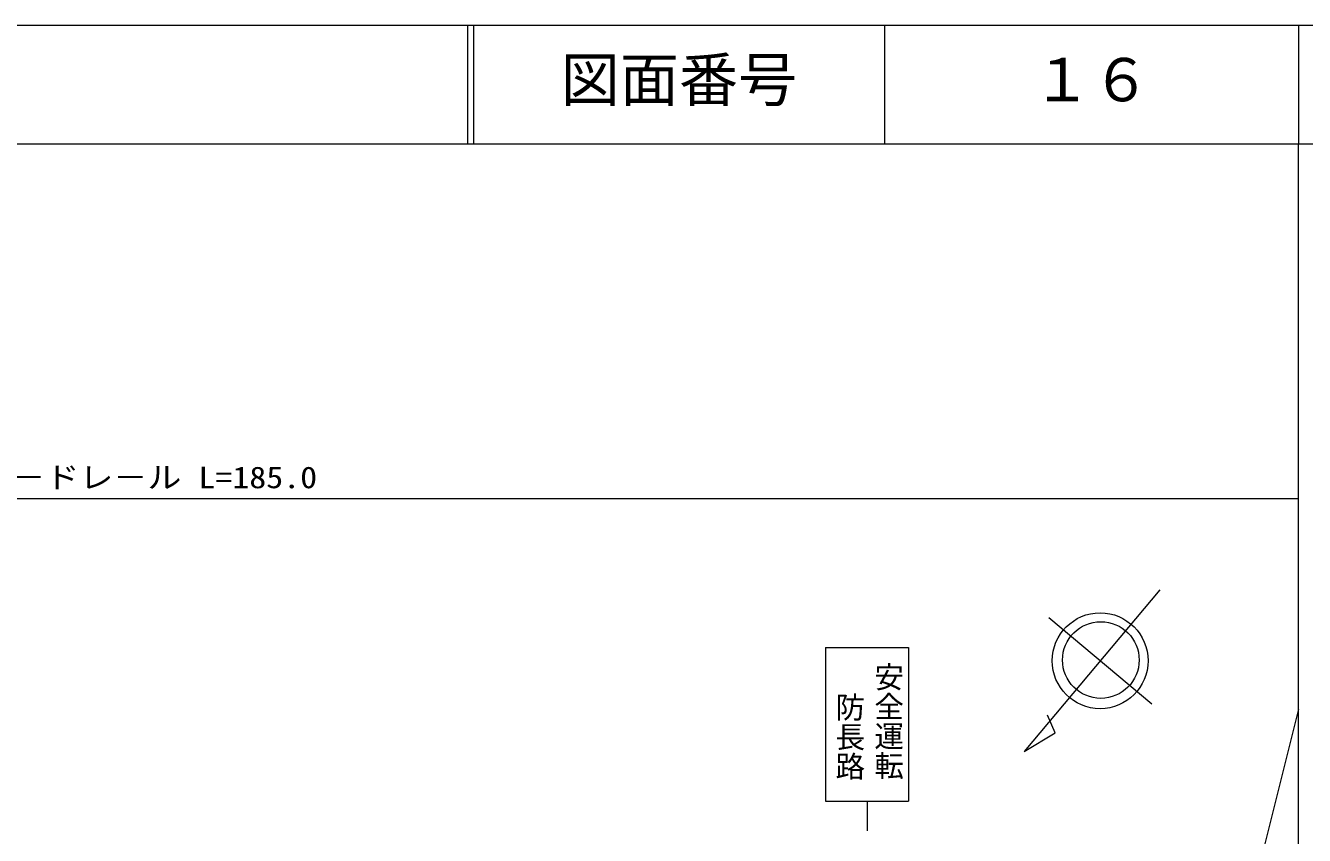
# Model space of a CAD drawing. Units: millimetres, scale not verified. Extents: x -60515 to 579485, y -102535 to 257465.
# Drawn here: x 370866 to 478985, y 189024 to 257465 of the extents above; entities that cross this region are included whole.
import ezdxf
from ezdxf.enums import TextEntityAlignment as Align

# ---------------------------------------------------------------- set-up
doc = ezdxf.new("R2010")
doc.units = ezdxf.units.MM
doc.header["$LTSCALE"] = 1000
doc.linetypes.add('CHAIN', pattern=[18.5, 12, -1.5, 3.5, -1.5])
for name, color, linetype, lineweight in [('M-BMK-LINE', 2, 'CHAIN', 13), ('M-BMK-SRVR', 3, 'Continuous', 13), ('M-STR-HTXT', 7, 'Continuous', 13), ('M-STR-STRC', 7, 'Continuous', 13), ('M-TTL', 2, 'Continuous', 13), ('M-TTL-BAND', 7, 'Continuous', 13), ('M-TTL-LINE', 7, 'Continuous', 13), ('M-TTL-TXT', 7, 'Continuous', 13)]:
    doc.layers.add(name, color=color, linetype=linetype, lineweight=lineweight)
doc.styles.add('@ＭＳ 明朝', font='')
doc.styles.add('ＭＳ ゴシック', font='')
doc.styles.get('@ＭＳ 明朝').set_extended_font_data('@MS Mincho')
doc.styles.get('ＭＳ ゴシック').set_extended_font_data('MS Gothic')

msp = doc.modelspace()

# ---------------------------------------------------------------- linework, layer by layer
at = {"layer": 'M-BMK-LINE', "linetype": 'Continuous'}
msp.add_line((478485, 199688), (459277, 122781), dxfattribs=at)
at = {"layer": 'M-BMK-SRVR'}
for p, q in [((466765, 209769), (455300, 196106)), ((466075, 200126), (457389, 207415)), ((457912, 197701), (457270, 199189)), ((455300, 196106), (457912, 197701))]:
    msp.add_line(p, q, dxfattribs=at)
for centre, radius in [((461714, 203785), 4050), ((461773, 203848), 3240)]:
    msp.add_circle(centre, radius, dxfattribs=at)
at = {"layer": 'M-STR-HTXT'}
msp.add_line((278183, 217492), (478485, 217492), dxfattribs=at)
at = {"layer": 'M-STR-STRC'}
for p, q in [((438505, 204914), (445505, 204914)), ((438505, 204914), (438505, 191914)), ((445505, 204914), (445505, 191914)), ((438505, 191914), (445505, 191914)), ((442005, 191914), (442005, 189400))]:
    msp.add_line(p, q, dxfattribs=at)
at = {"layer": 'M-TTL'}
msp.add_line((579485, 257465), (-60515, 257465), dxfattribs=at)
at = {"layer": 'M-TTL-BAND'}
msp.add_line((478485, -102535), (478485, 247465), dxfattribs=at)
at = {"layer": 'M-TTL-LINE'}
for p, q in [((408231, 257465), (408231, 247465)), ((408731, 257465), (408731, 247465)), ((443481, 257465), (443481, 247465)), ((478485, 257465), (478485, 247465)), ((-60515, 247465), (579485, 247465))]:
    msp.add_line(p, q, dxfattribs=at)

# ---------------------------------------------------------------- texts
at = {"layer": 'M-STR-HTXT', "style": 'ＭＳ ゴシック', "width": 1.15}
msp.add_text('ガ－ドレ－ル L=185.0', height=1833, dxfattribs=at).set_placement((366794, 217816), align=Align.BOTTOM_LEFT)
at = {"layer": 'M-STR-STRC', "style": '@ＭＳ 明朝'}
for s, p in [('安全運転', (442375, 203680)), ('防長路', (439089, 201124))]:
    msp.add_text(s, height=1833, rotation=270, dxfattribs=at).set_placement(p, align=Align.BOTTOM_LEFT)
at = {"layer": 'M-TTL-TXT', "style": 'ＭＳ ゴシック'}
for s, p in [('図面番号', (416106, 249965)), ('１６', (455981, 249965))]:
    msp.add_text(s, height=3666, dxfattribs=at).set_placement(p, align=Align.BOTTOM_LEFT)

doc.saveas('drawing.dxf')
